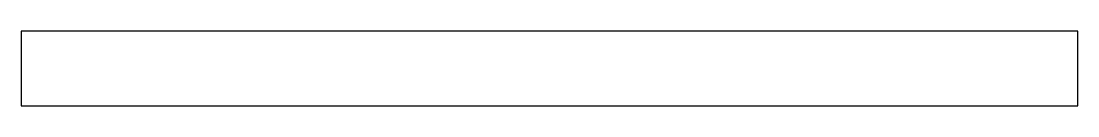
# Model space of a CAD drawing. Header units: millimetres. Extents: x 0 to 240, y -8 to 8.
import ezdxf

# ---------------------------------------------------------------- set-up
doc = ezdxf.new("R2010")
doc.units = ezdxf.units.MM

msp = doc.modelspace()

# ---------------------------------------------------------------- linework, layer by layer
at = {"layer": 'STUDY_PROFILE'}
msp.add_lwpolyline([(0, -8.5), (20, -8.5), (40, -8.5), (60, -8.5), (80, -8.5), (100, -8.5), (120, -8.5), (140, -8.5), (160, -8.5), (180, -8.5), (200, -8.5), (220, -8.5), (240, -8.5), (240, 8.5), (220, 8.5), (200, 8.5), (180, 8.5), (160, 8.5), (140, 8.5), (120, 8.5), (100, 8.5), (80, 8.5), (60, 8.5), (40, 8.5), (20, 8.5), (0, 8.5)], close=True, dxfattribs=at)

doc.saveas('drawing.dxf')
